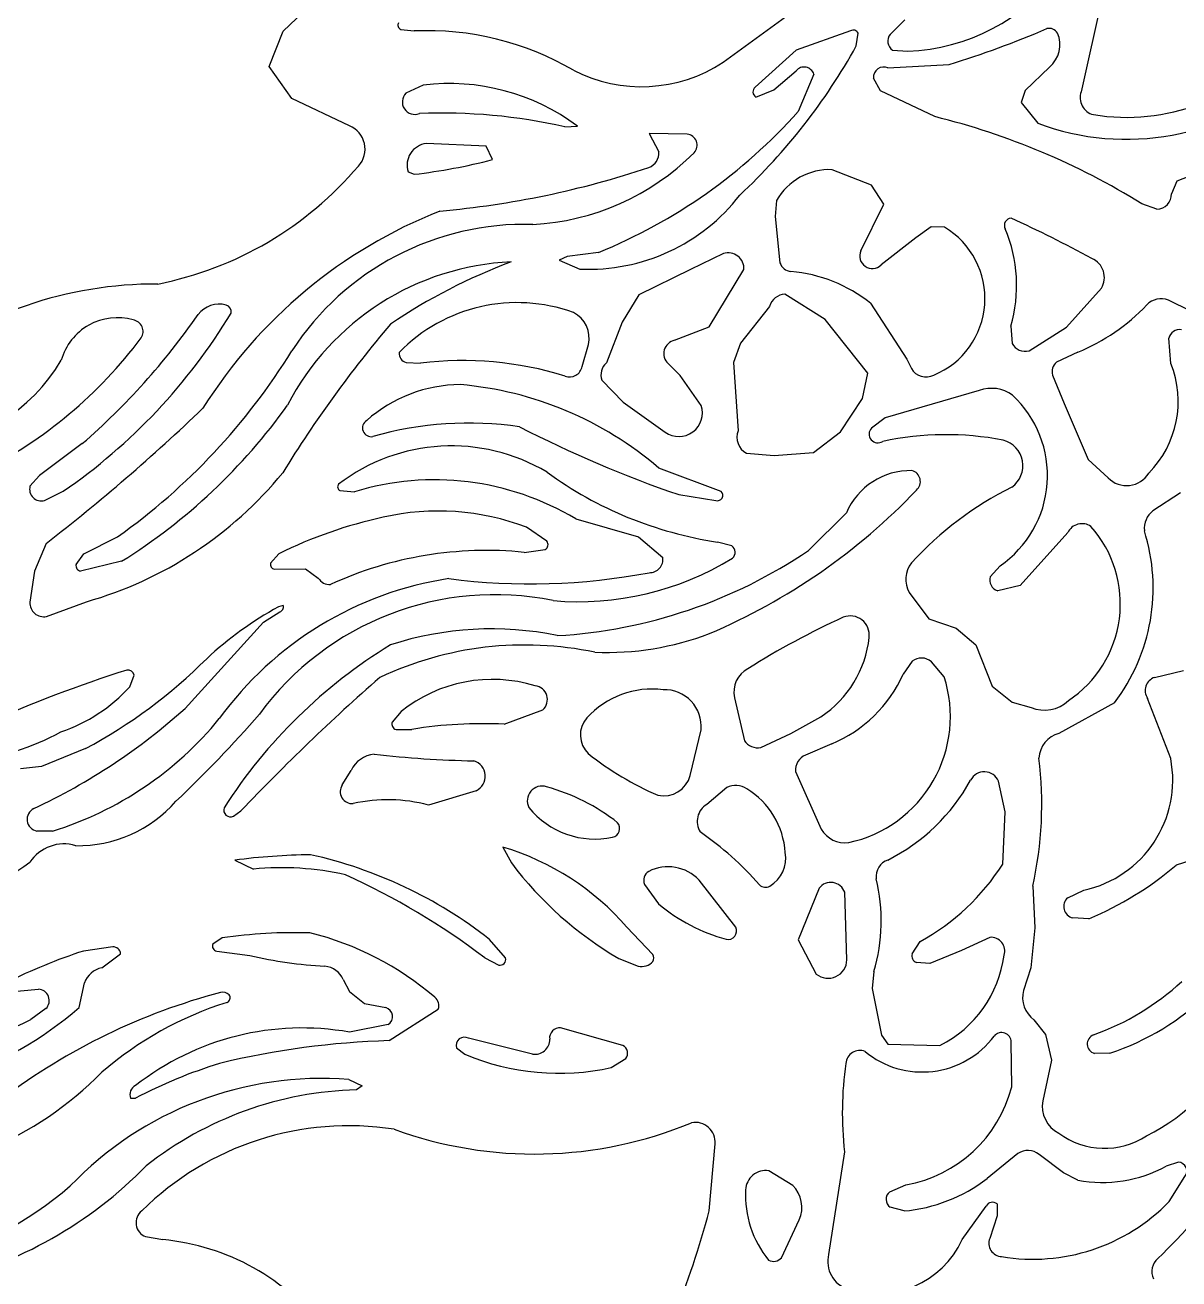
# Model space of a CAD drawing. Header units: millimetres. Extents: x 0.02 to 0.492, y 0.021 to 0.495.
# Drawn here: x 0.2975 to 0.361, y 0.2099 to 0.2789 of the extents above; entities that cross this region are included whole.
import ezdxf

# ---------------------------------------------------------------- set-up
doc = ezdxf.new("R2010")
doc.units = ezdxf.units.MM
doc.header["$MEASUREMENT"] = 0
doc.layers.add('WHITE', color=7, linetype='Continuous')

msp = doc.modelspace()

# ---------------------------------------------------------------- linework, layer by layer
at = {"layer": 'WHITE'}
for p, q in [((0.3567671164468805, 0.2805592688581889), (0.355580767200299, 0.2752158673733199)), ((0.3358843306568799, 0.2768386833750671), (0.3401278700442485, 0.2799185281730117)), ((0.3181545418150166, 0.2786485800691652), (0.3189001164394661, 0.2785615455349001)), ((0.3428980254488774, 0.2785650997468371), (0.3398996140362852, 0.2775066212107039)), ((0.3458761203743276, 0.279169189702929), (0.3450685104542078, 0.2783750212067047)), ((0.3109140903401625, 0.2766127459053583), (0.3116912043060554, 0.2785512315285347)), ((0.3432128863943045, 0.277736331547908), (0.3433196413361439, 0.2784437403707999)), ((0.3398996140362852, 0.2775066212107039), (0.3376501223210038, 0.2754762110464313)), ((0.3452003248112087, 0.2775006487606157), (0.3460478044328564, 0.2774494060303718)), ((0.3121703522890331, 0.2748387507205227), (0.3109140903401625, 0.2766127459053583)), ((0.3449531592814125, 0.2765330516131958), (0.3483210893453823, 0.2767183002599759)), ((0.3538338471875995, 0.2765717641820673), (0.3525029531656304, 0.2752925607348545)), ((0.3386728313187791, 0.2753218472718196), (0.339903940885768, 0.2763719295612824)), ((0.3408788081649698, 0.2761774628706122), (0.3400208011626664, 0.2741343482539486)), ((0.3445382959888297, 0.2752621295660015), (0.3441517784789064, 0.2759624180038418)), ((0.3193867643898494, 0.2755824300414646), (0.3184407649546276, 0.2751368508586079)), ((0.3376866161173483, 0.274926219456607), (0.3386728313187791, 0.2753218472718196)), ((0.34752917456294, 0.2738482639683252), (0.3445382959888297, 0.2752621295660015)), ((0.3525029531656304, 0.2752925607348545), (0.3522742341389297, 0.27462740841634)), ((0.3153387402528039, 0.2733377422688704), (0.3121703522890331, 0.2748387507205227)), ((0.3522742341389297, 0.27462740841634), (0.3531946736038571, 0.2734918443135703)), ((0.3271861530845221, 0.27329291939214), (0.3278728044300935, 0.2733270969198969)), ((0.3228511888323677, 0.2722193498854902), (0.3195640164847661, 0.2723669432678174)), ((0.3339075921174706, 0.2728918550976874), (0.3318109175757022, 0.2729238795838442)), ((0.3318109175757022, 0.2729238795838442), (0.3323497740781579, 0.271908276226511)), ((0.3232089452840988, 0.2714859427563119), (0.3228511888323677, 0.2722193498854902)), ((0.364450584122749, 0.2717249801103276), (0.3608444642980062, 0.2703050590528047)), ((0.3185608304370416, 0.2708163495193622), (0.3188922245741388, 0.2706769163212806)), ((0.3440442905935364, 0.2700835449457197), (0.3418879973067549, 0.2709308186532652)), ((0.3608444642980062, 0.2703050590528047), (0.3605513056273854, 0.2696128490973814)), ((0.3447324168517538, 0.2690301598059195), (0.3440442905935364, 0.2700835449457197)), ((0.3388268322136808, 0.2692288751368366), (0.3387421830814651, 0.2683577370391328)), ((0.3434609281324278, 0.2664662298243443), (0.3447324168517538, 0.2690301598059195)), ((0.3597477593779032, 0.2687542896691665), (0.358915987410684, 0.2690598487300978)), ((0.3387421830814651, 0.2683577370391328), (0.3390139444629661, 0.2658183046321044)), ((0.3473303504946169, 0.2677933741384412), (0.3464788630297091, 0.267179324387114)), ((0.3480584406493493, 0.2677693763619445), (0.3473303504946169, 0.2677933741384412)), ((0.3464788630297091, 0.267179324387114), (0.3445725112482874, 0.2656920098873932)), ((0.327317527153995, 0.2661608390126137), (0.3268712196169002, 0.2659486726101546)), ((0.3290281812276834, 0.2663817030303947), (0.327317527153995, 0.2661608390126137)), ((0.3359047842752815, 0.266324377604043), (0.3340861572926386, 0.2654521705102469)), ((0.3268712196169002, 0.2659486726101546), (0.3280149735582776, 0.2654665199094929)), ((0.3340861572926386, 0.2654521705102469), (0.3312559388778061, 0.2640551623770052)), ((0.3351276094484493, 0.2622873105754067), (0.3370307216115915, 0.2654359860814448)), ((0.3414962799442773, 0.2626916929632147), (0.3392796357272165, 0.2640921118016957)), ((0.3547794124649557, 0.2622653287549397), (0.3566964356460577, 0.2644124517348946)), ((0.3312559388778061, 0.2640551623770052), (0.3303294700831417, 0.2625469500005432)), ((0.3384374854482539, 0.263416277117668), (0.3368360469787795, 0.2613949282554566)), ((0.3439976229598087, 0.2635902156282981), (0.3459843435592228, 0.2605104398856918)), ((0.3303294700831417, 0.2625469500005432), (0.3294639181334253, 0.2603054439468503)), ((0.3332121611319723, 0.2615576935051185), (0.3351276094484493, 0.2622873105754067)), ((0.343853295003479, 0.2597393283159028), (0.3414962799442773, 0.2626916929632147)), ((0.351712678810001, 0.2623257278295495), (0.3517810888433937, 0.2613828748315787)), ((0.3527203954151716, 0.2609802022675082), (0.3547794124649557, 0.2622653287549397)), ((0.3281253974711042, 0.2601041637314543), (0.3284796208444772, 0.2613214291315362)), ((0.3368360469787795, 0.2613949282554566), (0.3364622913584079, 0.2603309659740572)), ((0.3605185937885119, 0.2602826959361836), (0.3603994726385273, 0.2616619691223495)), ((0.3553950786294516, 0.2608977134944422), (0.3542283553871349, 0.2603525971384616)), ((0.3184571813846945, 0.2603239630904747), (0.3192490262494381, 0.260296731049903)), ((0.3335300713783084, 0.2596071655952888), (0.3328578183086541, 0.2602688565173536)), ((0.3364622913584079, 0.2603309659740572), (0.3367225437337401, 0.256580109468389)), ((0.3459843435592228, 0.2605104398856918), (0.3462396732845439, 0.2600015429498894)), ((0.3292216061665987, 0.2593534246917146), (0.3303917753340888, 0.2581497490663461)), ((0.3346862250648966, 0.2579623722450345), (0.3335300713783084, 0.2596071655952888)), ((0.343545803270855, 0.2583584163584023), (0.343853295003479, 0.2597393283159028)), ((0.3540002382317248, 0.2596365924487904), (0.354641426117636, 0.258067427283019)), ((0.349974083889724, 0.2587818722071174), (0.3447974785510231, 0.2572837122163166)), ((0.3303917753340888, 0.2581497490663461), (0.332697152934165, 0.2565010763492799)), ((0.3423428211663836, 0.2565238845226683), (0.343545803270855, 0.2583584163584023)), ((0.354641426117636, 0.258067427283019), (0.3559588298921396, 0.2549894506270121)), ((0.3447974785510231, 0.2572837122163166), (0.3440418364694331, 0.2567260776326857)), ((0.3408551980450824, 0.2553848276983747), (0.3423428211663836, 0.2565238845226683)), ((0.3006403589402405, 0.2558690975174028), (0.2982826784989069, 0.2541110461274174)), ((0.3371754620664327, 0.2553358355959002), (0.3387025688935645, 0.2552098170243123)), ((0.3387025688935645, 0.2552098170243123), (0.3408551980450824, 0.2553848276983747)), ((0.3357804848331158, 0.2532434199183262), (0.3323454617028663, 0.2545279189828168)), ((0.3559588298921396, 0.2549894506270121), (0.3570654457782086, 0.2539838899828934)), ((0.2982826784989069, 0.2541110461274174), (0.297763108891818, 0.2535309587077597)), ((0.2985663210355621, 0.2527459142176939), (0.2995938997272077, 0.2532473294495584)), ((0.3148079157641338, 0.253283267538271), (0.3156133258455151, 0.2532228694678639)), ((0.3334423873504992, 0.2530631730702921), (0.3354856275532668, 0.2527453899635669)), ((0.3610372756830297, 0.2531552175503421), (0.3595295355046225, 0.2521694438378602)), ((0.3277818650381737, 0.2517269071974829), (0.3312295188725982, 0.2507366231559298)), ((0.3426648578337815, 0.2520625258666965), (0.3405777798261239, 0.2499948757918704)), ((0.3261818167935623, 0.2504973999920428), (0.3250779944056691, 0.2512684993731683)), ((0.3548445367748045, 0.2509778021860815), (0.3522230495154252, 0.2480604032193985)), ((0.2986457673687047, 0.2503690330410256), (0.2980096739476369, 0.2488498502068128)), ((0.3007294847084611, 0.2498042895319169), (0.3025819006359903, 0.2507460783871193)), ((0.3312295188725982, 0.2507366231559298), (0.3325746055574458, 0.2496100733345321)), ((0.3363608877871088, 0.2502427024697765), (0.3355716655202547, 0.2504586276294313)), ((0.3002966324808172, 0.2492202697155203), (0.3007294847084611, 0.2498042895319169)), ((0.3114416535628371, 0.2498119621687692), (0.3109834902777886, 0.2492911880269867)), ((0.3249527894905591, 0.249889820416169), (0.3261010737686408, 0.2500437959475535)), ((0.3028036354044726, 0.2494024766341514), (0.3005483543893533, 0.2488585088329053)), ((0.311209221495215, 0.2489593934102932), (0.312915983532862, 0.2489848559453013)), ((0.312915983532862, 0.2489848559453013), (0.3136218588557471, 0.2484712500560858)), ((0.3505766535303445, 0.2485477914376677), (0.3511170694527438, 0.2491513325852851)), ((0.2980096739476369, 0.2488498502068128), (0.2977606547695387, 0.2471497871604786)), ((0.3461257258301116, 0.2476853586856449), (0.347202781290266, 0.2462393870340073)), ((0.3522230495154252, 0.2480604032193985), (0.3509878143904931, 0.2477792529274005)), ((0.2986723439425355, 0.2463617046149217), (0.3008675006758399, 0.247173783292056)), ((0.3116935541583398, 0.2469712310020013), (0.3114243793036179, 0.2468865463375147)), ((0.3106105168218614, 0.2460577250557666), (0.3115003660257658, 0.2466147550629567)), ((0.347202781290266, 0.2462393870340073), (0.3486982637994487, 0.2457188516704361)), ((0.3062981653448136, 0.241310030705408), (0.3106105168218614, 0.2460577250557666)), ((0.3486982637994487, 0.2457188516704361), (0.3497827815172768, 0.244798025237433)), ((0.3497827815172768, 0.244798025237433), (0.3506862708396507, 0.2425299324165026)), ((0.3462816205884784, 0.2439049239519691), (0.3457876503854613, 0.2432001509309202)), ((0.3480399119927734, 0.243050904434435), (0.3473457923126169, 0.2438774915007396)), ((0.3596136546254507, 0.2430165012039864), (0.3612015580869397, 0.2433935104071781)), ((0.3032535493096433, 0.2424967627872097), (0.3034874041958865, 0.2431382921170455)), ((0.3506862708396507, 0.2425299324165026), (0.3517935309878131, 0.2416578171922968)), ((0.3365125048301353, 0.2418986437346246), (0.3370667104120944, 0.2395325927891548)), ((0.3517935309878131, 0.2416578171922968), (0.3528286879003588, 0.2413582388256217)), ((0.3574090357604242, 0.241607846554228), (0.3543597819326273, 0.2399277421337316)), ((0.3605037455308446, 0.2385462037498975), (0.3592336905868881, 0.241861592293021)), ((0.3181704086668523, 0.2411383886547768), (0.3176773538029248, 0.2405535567049031)), ((0.3238523159664077, 0.2404384914320455), (0.3259729347023954, 0.2412295245532255)), ((0.3396188555134603, 0.2399276960710481), (0.3412686220484218, 0.2408528701859577)), ((0.3178981540180451, 0.2401509384131137), (0.3187721517635299, 0.2401564934824685)), ((0.3340809655541395, 0.2376204333861146), (0.3346763039774607, 0.240136772832517)), ((0.3379538592875496, 0.2391675553228336), (0.3396188555134603, 0.2399276960710481)), ((0.3418607662790729, 0.239361026629188), (0.3404264654272744, 0.2387437881073028)), ((0.3008255505474707, 0.2390989447384793), (0.2984047056748292, 0.2381213342360687)), ((0.2984047056748292, 0.2381213342360687), (0.2972391179314647, 0.2379826864358034)), ((0.3149377516828834, 0.2370983555411397), (0.3154197443788848, 0.2378926642209775)), ((0.3398679613728825, 0.2378344754644766), (0.3412871363589057, 0.2346692860357267)), ((0.3513930232956565, 0.2356206341912173), (0.3510332373245764, 0.2373020514580161)), ((0.3223070841582947, 0.2367845159987046), (0.3196786260522123, 0.2359946972552495)), ((0.3360899023273331, 0.2369536544952486), (0.3349905590239756, 0.2360293231843036)), ((0.3089584168512743, 0.2353790534244973), (0.3093679449079144, 0.2356703260254553)), ((0.3512666125686783, 0.2327440703215165), (0.3513930232956565, 0.2356206341912173)), ((0.2990044342787608, 0.2345629617902975), (0.2981488006389252, 0.2345605196335603)), ((0.3237774189638772, 0.2336819912733051), (0.3242409771907661, 0.2328163648555138)), ((0.3090254371545419, 0.2329618729800231), (0.3100485079844803, 0.2324680647379833)), ((0.361658204727074, 0.2329569521193322), (0.3608073988813635, 0.2326898385457113)), ((0.33657930549725, 0.2292730048678593), (0.3345661460650899, 0.2318654323306574)), ((0.3315605349386732, 0.2316329630306688), (0.3323363768201757, 0.2305562550433808)), ((0.3411616586591744, 0.2314176072998227), (0.340011115992543, 0.2285786663452719)), ((0.3426957980870205, 0.2274734709014303), (0.3425745999559379, 0.2311953016088011)), ((0.3529180803577525, 0.2315417028341192), (0.3530284996271904, 0.229236709131429)), ((0.3548439479144046, 0.2308920901724895), (0.3557217420492695, 0.2313158165542154)), ((0.3560077833852227, 0.2297437358312918), (0.3551133885851666, 0.2297908258007313)), ((0.3320240641970629, 0.2277781364091332), (0.3305963112597121, 0.2292803189212829)), ((0.3530284996271904, 0.229236709131429), (0.3528049711472506, 0.2270454594837038)), ((0.3083358426989238, 0.2286930645540882), (0.3078148529326132, 0.2283431372347161)), ((0.3239142679820284, 0.2275842895581053), (0.3230370844047289, 0.2286086067585268)), ((0.340011115992543, 0.2285786663452719), (0.3410081326342194, 0.2266964939910172)), ((0.3462767930148011, 0.2278205452010547), (0.3467314218288273, 0.2284884699117389)), ((0.3505543913624964, 0.2287178276083144), (0.3490034030587543, 0.2280016028142386)), ((0.3023186793130907, 0.2281940448156745), (0.3007125103391156, 0.2279651943548125)), ((0.3017203935183106, 0.2270426747250258), (0.302747278937653, 0.2278149079379694)), ((0.3080321695705401, 0.2279607535140199), (0.3098618567949994, 0.2277189912818727)), ((0.3227776938664115, 0.2275917768024645), (0.3235436282649895, 0.2271973104969464)), ((0.330145286586278, 0.2275589987238505), (0.3312174910753856, 0.2271279477181803)), ((0.3490034030587543, 0.2280016028142386), (0.3472641007682384, 0.2272896508901551)), ((0.3472641007682384, 0.2272896508901551), (0.3465162350721454, 0.227334433063153)), ((0.3528049711472506, 0.2270454594837038), (0.3524082442458659, 0.2257962039122609)), ((0.300465966874029, 0.2248609065740785), (0.3007569826210346, 0.2262143330337909)), ((0.3149894164870409, 0.2264020322534187), (0.3153350184766129, 0.2257362903349047)), ((0.3441823934293839, 0.226835955900077), (0.3440857365423083, 0.225912754798459)), ((0.2964471597661148, 0.225698778843848), (0.2982255187953283, 0.2258681574819965)), ((0.3153350184766129, 0.2257362903349047), (0.3161683760799025, 0.2250899590691907)), ((0.3440857365423083, 0.225912754798459), (0.3445941934807746, 0.2233437044794257)), ((0.2986395482365188, 0.2247984031578654), (0.297818800865885, 0.2242081062278592)), ((0.3161683760799025, 0.2250899590691907), (0.3173308157760122, 0.2248560616294711)), ((0.3175219835306972, 0.2230375110434356), (0.320220626107716, 0.2247645903184649)), ((0.35298451171378, 0.2241862493772615), (0.3536094014417909, 0.2233774597697963)), ((0.3174638267285738, 0.2239249801504581), (0.3153337459135381, 0.2235059016730452)), ((0.3303749360243246, 0.2227708519530442), (0.3269507485879561, 0.2237359109680674)), ((0.3254042006796172, 0.2222970875522753), (0.3218834739081003, 0.2231673344912543)), ((0.3445941934807746, 0.2233437044794257), (0.3449407825255325, 0.2228469137447558)), ((0.3449407825255325, 0.2228469137447558), (0.347814156339972, 0.2227757135309519)), ((0.3517614305460225, 0.2204912347318029), (0.3517321561871144, 0.2229634225937237)), ((0.3536094014417909, 0.2233774597697963), (0.3539453414197686, 0.2219677618123614)), ((0.3212270670494667, 0.2226398319755289), (0.3216875990239007, 0.22228599709775)), ((0.3297336385580632, 0.2215560755867103), (0.3305284420908215, 0.222052018893057)), ((0.3571596619902502, 0.2223527303077111), (0.3563127976553543, 0.2223346785077532)), ((0.3539453414197686, 0.2219677618123614), (0.353463603852302, 0.219733111115337)), ((0.3153005321137137, 0.2209045062900054), (0.3160379906650554, 0.2205616949543676)), ((0.3160379906650554, 0.2205616949543676), (0.315731224464054, 0.2203315628637827)), ((0.3032952724911292, 0.2198744737874902), (0.3035654761297852, 0.2198686446064167)), ((0.3351183977058788, 0.2136814069641427), (0.3354472954141094, 0.2173617198411982)), ((0.3425601632360279, 0.2169198999142841), (0.3416920749327911, 0.2112827569752721)), ((0.3521005602162403, 0.2168347279125238), (0.3504051675218618, 0.2154565338445577)), ((0.3546030859580807, 0.2157772418727827), (0.353262864193654, 0.2167858801580145)), ((0.3397170186786363, 0.2150793783126806), (0.3383942838760398, 0.2158814242662206)), ((0.3609291751204376, 0.216356387077747), (0.3602545972621388, 0.2161453819394264)), ((0.3553890853275959, 0.2153648748971207), (0.3546030859580807, 0.2157772418727827)), ((0.3604117258252533, 0.2141902044439041), (0.3612849605216994, 0.2155608207497695)), ((0.3450503441291621, 0.2147224425766092), (0.3459423038721244, 0.2151131263355415)), ((0.3458357752537627, 0.2136729645970642), (0.3450732294845917, 0.2138798425449582)), ((0.3490358257987977, 0.2120958151005185), (0.3503539497639094, 0.2139411035386925)), ((0.350954946013065, 0.2140589402642792), (0.3509632386278125, 0.2134020180070512)), ((0.3391026122046722, 0.2111005262386541), (0.3400723569722529, 0.2131798933662876)), ((0.3509632386278125, 0.2134020180070512), (0.3505499878348098, 0.2121678395252394)), ((0.3041247247724942, 0.2122601657215606), (0.3050624388134251, 0.212096280720614))]:
    msp.add_line(p, q, dxfattribs=at)
for centre, radius, start, end in [((0.33048910937916, 0.2590460698638147), 0.0270889750028367, 100.0202371146027, 133.9421679059419), ((0.3455926988134689, 0.2885022998786009), 0.0110622594231476, 272.357835905942, 322.5761707904009), ((0.3182445293422684, 0.2788796779811833), 0.000248, 148.3685259059498, 248.7244919059442), ((0.3195956262826236, 0.2625494536651554), 0.0160271900215564, 59.82489933435252, 92.48716690594185), ((0.3430530413169455, 0.2783105922211191), 0.000298, 26.53893590593636, 121.3448279059501), ((0.3332698113447091, 0.32599535532653), 0.0515244517242614, 286.9848679059418, 293.3443068566381), ((0.3538207799010731, 0.2781719216014669), 0.0005338815426974, 30.37669634556869, 104.5489752886199), ((0.345555709452, 0.2780013460315187), 0.000614, 142.5122719059417, 234.6336499059452), ((0.3528086255227493, 0.2778057119474059), 0.0016042775787445, 309.7213919059431, 23.36299599381821), ((0.3580944331833812, 0.2850148287713735), 0.0112055677234139, 260.5277928213017, 321.0698118036246), ((0.3139235128542173, 0.2939991456900592), 0.0335014406584689, 313.0953839165364, 330.9589409059417), ((0.3313968083370943, 0.2836651637162733), 0.0081693751547746, 242.7132116781634, 303.3197129059421), ((0.340339645197735, 0.2760153755646237), 0.000563, 16.73223190594162, 140.7051859059445), ((0.344725186550178, 0.276005175269898), 0.000575, 66.64204490593936, 184.2644769059388), ((0.358054255477288, 0.2863381529268686), 0.0137347435714206, 249.2790589059419, 311.9125632458379), ((0.3189256522604078, 0.2746544212121745), 0.0006839985841101, 135.1455709059423, 291.7484653977045), ((0.3208220409738505, 0.2638901941078453), 0.01178, 53.23482490594197, 96.99831290594197), ((0.3378653325659334, 0.275214284433661), 0.000339, 129.4080059059446, 238.1844009059474), ((0.3564676064864953, 0.2748837651751751), 0.0009469824652832, 159.4701579059409, 256.736607625528), ((0.3204106900897977, 0.2430923623721028), 0.0309512607677522, 77.35512690594179, 92.28048151086747), ((0.3178192381332356, 0.2939447148343582), 0.029755, 292.129909905942, 318.2575939059419), ((0.3380472527489334, 0.235367248094091), 0.039632, 58.2264939059419, 76.15777190594187), ((0.3148222355398167, 0.2720645790397589), 0.001373943858569, 317.3978072673202, 67.91828590594213), ((0.3196939714204116, 0.2711830544577084), 0.001191, 96.26425190594179, 197.9325199059429), ((0.3338384115413168, 0.2722804649915209), 0.0006152916495738, 317.3400445605606, 83.54427390593769), ((0.3247120510428989, 0.2814616758490288), 0.0135601932952068, 273.0089213934155, 314.9422714135828), ((0.3315262230567088, 0.2718344183568626), 0.0008268562570597, 289.765371303588, 5.124701905942492), ((0.3010089098638351, 0.2837199532039649), 0.0194464003993252, 281.214855384897, 319.6703649476865), ((0.3150198495704021, 0.3032596119714326), 0.032812, 276.7776739059419, 284.4524379059418), ((0.3159242756214735, 0.3184404269014248), 0.0499748121499665, 275.0311178093547, 288.5294096623934), ((0.3417245648432949, 0.2676208510054041), 0.003314, 87.17326790594181, 150.9730129059416), ((0.3597135752756268, 0.2695915921516371), 0.000838, 272.3378859059476, 1.453536905941632), ((0.3284869090073286, 0.2759900739826022), 0.010534130880036, 267.4322549059418, 322.2150219344339), ((0.3303272915862744, 0.2433667954042958), 0.0272040641750178, 111.6133706951344, 147.9214949413573), ((0.3517468006227159, 0.2678739457458447), 0.0003885998783613, 93.3493171417008, 208.5859117872292), ((0.3244699999593244, 0.208018817532885), 0.0661211964678061, 61.36023410169427, 65.65789748818032), ((0.3249759864115463, 0.2526580282787681), 0.0152687183803831, 88.3191711608287, 146.9778832270819), ((0.3457302696843437, 0.2638488728720663), 0.0045596850391713, 292.5291312703895, 59.29625790594196), ((0.3439775441323198, 0.2645726575441668), 0.0080548744015222, 343.802285905942, 22.75342686283334), ((0.3361593521816766, 0.2654893182163145), 0.000873, 356.4975829059412, 106.9538459059417), ((0.344091983662719, 0.266187179797129), 0.00069, 156.1451929059393, 314.1402249059416), ((0.3248803755943758, 0.251305338781754), 0.0145691823931795, 92.56525711808813, 152.6844843532583), ((0.3353403295902713, 0.2361623191094908), 0.0317084340631622, 110.5144740027718, 124.0271666284213), ((0.3396865983489934, 0.2660389123442949), 0.0007079060764434, 198.1577399059398, 264.4191057117628), ((0.3557164196376783, 0.2649986619265071), 0.0011419604920619, 329.113659905942, 67.03579426546166), ((0.338884791210822, 0.2571223608986573), 0.0082446463415469, 51.67366990594191, 84.89957785261821), ((0.3046814108018993, 0.2427245615444071), 0.0219205989138171, 89.71351767470662, 128.2801765606031), ((0.3393621843520579, 0.2631266343423334), 0.000969, 94.88692190594178, 162.6079159059412), ((0.30817262777979, 0.2620895298775652), 0.0014520031326971, 74.80591873138889, 143.1237537796528), ((0.3084541131616619, 0.2631272657627219), 0.0003767685733539, 348.0681961802012, 74.75512535000829), ((0.3245626447891182, 0.2545483776186142), 0.009072527403145, 70.04056305048854, 135.7395749305877), ((0.3513851191913872, 0.270797563935838), 0.0106811428909516, 292.0505329059419, 316.8945033960277), ((0.3599797605382613, 0.2627107340262012), 0.0011202928372345, 69.12854922828627, 135.3051155236999), ((0.3506628067293112, 0.2425363629684552), 0.0233396571149399, 47.51484439174224, 65.39937269610152), ((0.3025636988031699, 0.2595962954006771), 0.0031941811958136, 74.18438322561929, 164.4456919791249), ((0.2815443370583485, 0.2794870002645576), 0.0318481873427139, 304.5230349059419, 328.9273509055121), ((0.2752472782835806, 0.2850879472906259), 0.0387111059943502, 310.9927639059419, 325.1384529860338), ((0.3269208883989607, 0.2616618101511274), 0.001595464219343, 347.681670905943, 62.41884702013255), ((0.3033542631587107, 0.2620421289692589), 0.0006325057135069, 325.1005050839703, 82.7350044999512), ((0.3677303861110408, 0.2198354176664618), 0.065792491401758, 139.6405248688061, 148.4452595853032), ((0.36097749632839, 0.2615487895572438), 0.000589, 78.43543290594046, 168.9213989059412), ((0.2839930341039758, 0.2765105137100757), 0.0248022278144196, 296.639459398911, 323.2774346983108), ((0.3333859137074904, 0.260816794697925), 0.000761, 103.1982649059434, 226.0564529059399), ((0.3524865770524682, 0.2617316661543735), 0.000787, 206.3076579059424, 287.2835559059416), ((0.2822257005655697, 0.2794391606469777), 0.0351805038462781, 305.3536529059418, 328.3499615937977), ((0.3186092022050948, 0.2608474015761315), 0.0005450671317387, 176.5415032514738, 253.8052609059434), ((0.2907530304504253, 0.2657006291767203), 0.0101888650437262, 275.3885739059419, 328.9989803555755), ((0.3215626716604924, 0.2414767973062234), 0.0189616154692732, 72.72119477963884, 97.00854190594183), ((0.3274450059201114, 0.2602272137742839), 0.0006914289375654, 248.7745888079117, 349.7487599059423), ((0.3300398268911823, 0.2596520144535316), 0.000871, 131.3917679059439, 200.0483249059421), ((0.3470521923413465, 0.2604772432441732), 0.0009415295999856, 210.3474179059417, 296.842300064655), ((0.3546927882380639, 0.259810288990839), 0.000714, 130.576758905939, 194.0797649059406), ((0.3552880108321094, 0.2581989317906447), 0.0056303704210329, 315.4012282358436, 21.72139090594169), ((0.3214711885582939, 0.2512987707423102), 0.007812972214637, 90.2256205380554, 131.6115660521731), ((0.3197734327921947, 0.2398820747810729), 0.0193017269515584, 49.35712690594198, 85.04548930243115), ((0.3506595294588128, 0.2569923444720713), 0.0019163102939458, 53.40710630862096, 110.9584159059416), ((0.2858067545499959, 0.2766244958216902), 0.0320925581315671, 301.9798259059419, 324.5060106409884), ((0.3334515924420463, 0.2575585365277016), 0.001299, 234.4942369059404, 18.11239190594282), ((0.3477059750144473, 0.2541151830271698), 0.0060229043223661, 304.496350905942, 47.15193836278342), ((0.2302318789288509, 0.3384028097422595), 0.1114917305083362, 307.8519319059419, 313.7121962782437), ((0.3165311423916015, 0.2567301996052333), 0.0004794042345417, 121.2036109764295, 281.2614548837006), ((0.3219167739821286, 0.2375692737179433), 0.0194254880056526, 81.77750505082199, 105.8086866856605), ((0.3546819091453374, 0.3149655866050459), 0.0654448323972265, 242.7288564244839, 251.0622399059417), ((0.3376305068972089, 0.256206041434759), 0.000982, 157.6090289059427, 242.394197905942), ((0.3444023958983247, 0.2563988837490966), 0.0004868869881406, 137.777459905944, 303.0059048910332), ((0.3481447281655115, 0.2398671818294529), 0.0164940614714215, 79.01303311694654, 102.169822492154), ((0.3509198197818886, 0.2546523884838959), 0.0014539839449038, 305.7133831888092, 75.32115747878854), ((0.3209551021089928, 0.2455030850473914), 0.0102413822673596, 59.19001132402297, 127.437760618756), ((0.2949755771311373, 0.2679125037239056), 0.0215594361755366, 285.8599839059419, 320.7285345728363), ((0.3200153800296138, 0.2387913185130892), 0.015088, 59.01953290594188, 106.963271905942), ((0.3387511421021453, 0.2715698906219818), 0.0213493441696794, 233.9945260175375, 261.4352969059418), ((0.3461962415310259, 0.25054272993686), 0.0038445351455684, 88.83149518631946, 156.7144839059421), ((0.3461110995009006, 0.2537843167864325), 0.0006239627424619, 311.2432174575671, 74.80506679269811), ((0.3580790771999762, 0.2549859282085), 0.0014253172505697, 224.6704649059428, 328.7088109623335), ((0.2983836260655797, 0.2533624136483044), 0.000643, 164.803931905943, 286.5067939059462), ((0.3149324095462853, 0.2534956582220454), 0.0002461879451731, 145.56013958818, 239.6231029059401), ((0.3217569463229784, 0.276897670089465), 0.0341974498532994, 293.0364002199831, 316.4016373905413), ((0.335575555031121, 0.2530284483475211), 0.000297, 252.3749789059404, 46.3699439059471), ((0.3601183277371231, 0.2366554486023612), 0.0187752335786205, 116.4055987419165, 137.6299207564614), ((0.3226582088658765, 0.2269428965954734), 0.0254716562685242, 102.3959259623853, 116.1264939059419), ((0.320224479805056, 0.2385518429796176), 0.0136113905906046, 69.10984790594193, 102.8802308360916), ((0.3602436137977872, 0.2512096442364207), 0.0011962955670287, 126.648762905941, 186.3203417802289), ((0.355623091244725, 0.2506012332965319), 0.0008648417145407, 54.97123811863995, 154.1880139059424), ((0.3513410459788843, 0.2470607665494829), 0.0063941132664739, 303.6484682905899, 41.64117520565134), ((0.3490892255399599, 0.2479315408178649), 0.0104502799601014, 322.7623789059419, 17.52269073059316), ((0.3259663992459411, 0.250301756744838), 0.000291, 297.5678729059439, 42.24587890594007), ((0.3228697180764183, 0.2293784479971659), 0.0206168762189486, 84.20109990594199, 114.5727013700668), ((0.3251843140350255, 0.2726896260568465), 0.0274228094594874, 273.3028182656311, 304.1483819059418), ((0.3318298040489112, 0.2495195748339057), 0.0007502794584227, 269.2273002477255, 6.927869905942676), ((0.3361300162253405, 0.2498917930987726), 0.0004200465030109, 310.1303922936942, 56.65813790594114), ((0.3005943946311352, 0.2491590022540258), 0.000304, 168.3731059059442, 261.2891409059407), ((0.3112694697730055, 0.2492430660121131), 0.00029, 170.4482719059417, 258.009313905936), ((0.3279461395222733, 0.2633058368287772), 0.0161287385394212, 264.9666604873906, 301.6140871930505), ((0.3474066835481607, 0.2484056583653903), 0.0014695864398092, 142.1006032320755, 209.3496309059421), ((0.3237019985367783, 0.2294841888339136), 0.0191820665308261, 98.70841026783279, 144.0346671326269), ((0.3142357112676002, 0.2488434792171108), 0.0007178922842985, 211.2318759059413, 274.8366752354356), ((0.3252918335460955, 0.2831733505978762), 0.0350178123015489, 262.6264420891496, 280.7436527328076), ((0.3511623499424333, 0.2483668806506309), 0.000613, 162.8350489059388, 253.4576739059386), ((0.3233338496388461, 0.2315068888012391), 0.0160539974541223, 78.51246911765358, 143.7679050588312), ((0.2985236746271933, 0.2471110999943281), 0.000764, 177.0974349059419, 281.2209689059416), ((0.3208546380511256, 0.2296800756111238), 0.0196212235832298, 118.7255909059419, 132.9452985181179), ((0.3114246187433683, 0.2468863914913115), 0.000282, 285.581414905942, 17.50862290594541), ((0.3611244490075426, 0.2055401295360448), 0.0448369315241697, 114.5480468294473, 122.1705986285224), ((0.3428719079906382, 0.2453363967140136), 0.0010568553743453, 353.4855703154064, 110.7966382560595), ((0.3231454495528331, 0.2277517044625111), 0.0179296514902394, 78.35588671715234, 108.0304838325676), ((0.332481023647646, 0.2204113375970113), 0.0285730408053513, 121.3962020118519, 147.3001083358961), ((0.3249822732530541, 0.2260795451287652), 0.0187155708564766, 78.11590893333609, 115.2377899608236), ((0.3294645517895505, 0.260300605780176), 0.0159190328689155, 267.738631069537, 290.8825666080068), ((0.3379464076610004, 0.245861446710287), 0.0060102368702117, 303.556519905942, 353.8397726246401), ((0.3467965623541132, 0.2432261463904624), 0.000852, 49.86160290594211, 127.1850849059408), ((0.3270902349717953, 0.1685970926915642), 0.0785794298952776, 107.7880847487525, 113.8379379059419), ((0.2871793560150883, 0.2644442796237744), 0.028785493319785, 298.2984889059418, 314.8676511509851), ((0.3031447719105388, 0.2430770854774804), 0.0003480562248968, 10.12828590594665, 99.98340886473994), ((0.3379223953844672, 0.2422137134539482), 0.0014446661563243, 117.676237675291, 192.5969749059427), ((0.3939246321971436, 0.1553417150999795), 0.1166298379427193, 131.2649213122787, 136.4688869059422), ((0.3231958449173868, 0.234860685602871), 0.0080414280520374, 72.93788726644598, 128.6780229059418), ((0.3390204031119624, 0.2461942057633043), 0.0074, 292.5713019059418, 336.133810905942), ((0.3412990231802541, 0.2408590502767084), 0.0070882865793852, 282.174467539744, 18.01235090594194), ((0.3598695010391769, 0.2422923695774271), 0.000768, 109.4590679059441, 214.1186099059425), ((0.2964987312096702, 0.2486903252037208), 0.0091644848720996, 288.8940718457753, 317.4819679059418), ((0.3254610423337349, 0.2417928669147585), 0.0007611756784018, 312.2604859059412, 82.8892769000744), ((0.3319919677130876, 0.2374857961627665), 0.0048881664761293, 82.9170596381946, 137.5379215637285), ((0.3326664359534131, 0.2403197543022033), 0.0020181802923271, 354.798044905942, 92.03677262941656), ((0.3535639241160792, 0.2431308374649277), 0.0019190305440447, 247.4723659059419, 313.4629934696093), ((0.2835494600929641, 0.2666341914109581), 0.034041396946601, 295.0735473164283, 311.9333679059419), ((0.2933388846368308, 0.2528547602384291), 0.0191491081570981, 287.2094099059419, 320.7913901261097), ((0.2581026036099012, 0.2864705953311238), 0.0692916414557958, 313.4890436521793, 318.9830569913762), ((0.3294665161797674, 0.2398502790844104), 0.0014293552084877, 139.1174305892173, 225.8982270914802), ((0.2931517876910413, 0.2514619290124034), 0.0130690508150136, 275.1368704662283, 298.8926923336238), ((0.3179831974446669, 0.2404594309018204), 0.00032, 162.8938369059399, 254.5878409059407), ((0.3226437290907494, 0.2163107422257067), 0.024158, 87.13238490594196, 99.222026905942), ((0.3377661691609653, 0.239971948520457), 0.0008260000000001, 212.1344389059407, 283.133912905937), ((0.354713256282253, 0.2385153181284464), 0.0014559827219267, 104.0503059059419, 177.7937343764274), ((0.3168627192473084, 0.237193613768955), 0.0016033864179839, 95.9065866270463, 154.1520909059418), ((0.3233808675788799, 0.2982596015555414), 0.0598454495888877, 263.5882083606215, 268.8480352204788), ((0.338966587146479, 0.252002005646432), 0.0168465055141872, 231.4669077043597, 246.6751458756474), ((0.3407573807307594, 0.2379143641735274), 0.000893, 111.7505189059439, 185.1326019059436), ((0.3328284416240429, 0.2360372147659417), 0.0205864812918606, 347.3865669059418, 7.070930290649658), ((0.3219158587581549, 0.2375796511132141), 0.0008861699408356, 296.1982839059414, 72.81252573370486), ((0.3544337598493783, 0.2373642012850971), 0.006184, 282.0213729059417, 11.01925190594175), ((0.3326038287477837, 0.2380354982607574), 0.0015343441578907, 258.4385169776453, 344.3050169059411), ((0.3401112332218508, 0.2425403077571456), 0.0107234373839127, 296.7992317614261, 331.0782304087451), ((0.35025346761257, 0.2369818991552439), 0.0008429343395146, 22.32172390594286, 153.7823341190811), ((0.3154788936478105, 0.2367314070867979), 0.000653823978108, 145.8587979059411, 276.0364754173843), ((0.3259242144670731, 0.2362252303151568), 0.0008108849886492, 72.11486122408559, 207.2128960391902), ((0.3232165016418653, 0.226265720075582), 0.011131090140407, 51.88760180662432, 74.5956515076597), ((0.3365804356142207, 0.2359588490525791), 0.0011091712105484, 56.58238878489298, 116.247661905942), ((0.3349000784591663, 0.2331186388512528), 0.0044082342554142, 3.365810072161344, 58.68391730701759), ((0.3003668406490416, 0.2409973472600969), 0.007241281798566, 269.3237861585967, 318.4996384575275), ((0.3087987161228033, 0.2357261397139039), 0.0003820644120672, 161.4635737196314, 294.7080209059392), ((0.3174324590164638, 0.2274103752311819), 0.00887332243105, 75.33677290594203, 102.263792351453), ((0.3288397058157299, 0.2388020878454533), 0.0046812179943059, 219.0265860178446, 281.9747955311107), ((0.3355463858747181, 0.2350951617217166), 0.0010870147773554, 120.7526809059421, 212.0357622502612), ((0.2982626318594114, 0.2352086096094146), 0.0006580107624957, 115.8655860869514, 260.0381189059393), ((0.3296973234578481, 0.2347097825102238), 0.0005001282004392, 283.1344929860987, 38.87553380014355), ((0.3243266953688347, 0.2196834305506582), 0.0180591825795981, 41.33135524366291, 55.23249152049958), ((0.3425941634083649, 0.2354284187582451), 0.0015114900589869, 210.1483939059422, 277.5923032703519), ((0.2996234114062163, 0.2316257826856116), 0.0022300619156923, 72.83976805339523, 146.8860604869224), ((0.3136508724558472, 0.1977986584883188), 0.0354661289840908, 90.74039241924336, 97.4937699059422), ((0.3078498378870387, 0.2092182590088845), 0.0246300231961147, 51.93062290594188, 77.47180788593718), ((0.3195881301210277, 0.2197095030199132), 0.014587, 41.00459490594184, 73.31000190594163), ((0.3375548948228059, 0.2330643365747767), 0.0017736701022967, 300.5669212657456, 10.16792858752112), ((0.2884300691246154, 0.2461206772688583), 0.0162244428186892, 260.1490646408916, 305.0841784822902), ((0.3116304883140462, 0.2167388754998503), 0.0158085437612745, 77.23640637128379, 95.74327190594185), ((0.3402051128011301, 0.2448008472479205), 0.019962, 216.8960299059418, 239.738402905942), ((0.3328580319832395, 0.2302530641773613), 0.0023489114028373, 43.34833690594174, 116.9804995923996), ((0.345262010599846, 0.2320588543678027), 0.000963099352356, 109.150706645191, 186.8600967168624), ((0.3405930550342624, 0.2395744988263404), 0.0126719999999999, 298.9734279059419, 327.3832259059423), ((0.3489239629345582, 0.2466669507688487), 0.018346, 292.7135019059419, 310.3714149059418), ((0.2984076747404458, 0.1954281526479408), 0.0403533957797036, 52.84919690594189, 65.52949302007997), ((0.3321097033264309, 0.2318488443142379), 0.0005900768142436, 122.5338995327653, 201.4600779059434), ((0.3418093502058132, 0.2309328633876251), 0.000809, 18.92912490594204, 143.1881629059419), ((0.3347826899367288, 0.2296184867809123), 0.0098029028278687, 343.5100209059419, 13.72182958289938), ((0.3382208009947005, 0.2319542359639944), 0.0004792723300378, 225.9195561153241, 299.5108285964228), ((0.3386720521475355, 0.2381381227759536), 0.009880561733421, 230.116682905942, 254.6535045780291), ((0.3552566162131341, 0.2304094620804521), 0.000635, 130.5319019059407, 256.9644649059455), ((0.3123457237001166, 0.2004097995422977), 0.0285661027333253, 88.3596606637018, 98.06937290594209), ((0.309181802182107, 0.2128042678076222), 0.016643218578431, 49.33377238042708, 76.15861477437112), ((0.3361595488865161, 0.229066376739974), 0.0004678576658431, 257.351842725187, 26.20903990594387), ((0.3080769877480898, 0.2282391692660188), 0.000282, 158.3657219059441, 260.8552219059461), ((0.3506279126390915, 0.2279724555653178), 0.0007489892259526, 341.3057388135211, 95.63326290594408), ((0.3092213139833175, 0.2012412449512011), 0.0280458412457599, 107.661276905942, 117.0411608636058), ((0.3023356410301809, 0.2277813932675696), 0.000413, 4.654631905940159, 92.35377290594214), ((0.315347602516684, 0.2514750885905347), 0.0243812543865487, 256.9972099059419, 266.7966325329264), ((0.3236206984243233, 0.2274944791200213), 0.000307, 255.4607679059416, 17.01021190594394), ((0.3317342049828578, 0.2275883234640722), 0.0003464784526812, 326.3646917812695, 33.21859590594703), ((0.3466879192547092, 0.2277210252791343), 0.000423, 166.392361905942, 246.0541689059392), ((0.3449078413475946, 0.2285720400204068), 0.0064841396967735, 296.6294779059421, 352.5597188222631), ((0.3019855999027857, 0.2257598007742288), 0.00131, 101.6801259059412, 159.6978289059419), ((0.3138723521090276, 0.2259209014567917), 0.0012162728592258, 23.30202790594187, 84.67759723056595), ((0.3313898824686163, 0.227952614364743), 0.000842492653032, 258.1927069059414, 318.6854785731118), ((0.3416564294655073, 0.2275097044302899), 0.00104, 231.4379119059415, 358.0034149059427), ((0.3514357600840645, 0.2368144905614299), 0.0142982919151045, 289.7186771381992, 312.6082991212872), ((0.3169946928718286, 0.1924477963623272), 0.0343700165236216, 104.743840124618, 127.0939528315464), ((0.2981962731087006, 0.2252418399189235), 0.000627, 314.989555905942, 87.32653490594228), ((0.30836245743243, 0.2251899144893917), 0.0005093285410901, 45.63112188534757, 103.0335213478143), ((0.3084979152721628, 0.2253934282493867), 0.0002729396941494, 292.1707005759352, 36.03923056047753), ((0.3538567564347791, 0.2254065727551778), 0.0015, 164.9445279059417, 234.4441339059417), ((0.3526691194056538, 0.2359082984365624), 0.01428, 288.328444905942, 314.0941149059417), ((0.2867279534309217, 0.2407484980380573), 0.02100353722327, 289.0365434801885, 310.8499989059418), ((0.3144687041929602, 0.2065190194718435), 0.0195242614388932, 107.4899439010889, 130.7843337701631), ((0.3171894935025049, 0.2243608313648359), 0.000515, 302.1871089059402, 74.07301290594403), ((0.3196385096244061, 0.2249552009410299), 0.0006125291907948, 341.8692699059408, 50.5904907231821), ((0.2721982309659678, 0.2769305523206141), 0.058618, 280.1973399059419, 295.9175199059418), ((0.3127361086083446, 0.2088897082246366), 0.0148452292165071, 79.922430905942, 128.149796810852), ((0.3268865340608589, 0.223197787202826), 0.0005419415948309, 83.19504990594007, 188.6796820280254), ((0.3512041509624875, 0.2229556218939471), 0.0005280628448871, 0.8464209059420966, 140.5410086577945), ((0.3188055736433718, 0.1781251704029052), 0.0449306793337069, 91.63706190594192, 103.6593805645078), ((0.3216565072814885, 0.2227776074708869), 0.000451, 59.78461890594313, 197.7875799059452), ((0.3255308977422443, 0.2231071886147251), 0.0008199487039204, 261.1111409059432, 0.6159124341939816), ((0.330165183600845, 0.222350252475103), 0.00047, 320.6141589059418, 63.49462590594337), ((0.3468378537955856, 0.2262651884697471), 0.0049512555204072, 230.5782488846828, 323.0835730074352), ((0.356449058850893, 0.2228530737497973), 0.0005360044219815, 110.6497763893507, 255.2728329059417), ((0.3545013549935067, 0.2273790866509933), 0.0106479689157549, 296.0260594596391, 336.289989905942), ((0.3268635283551317, 0.2346297396646584), 0.013385, 247.2509139059419, 282.3819339059419), ((0.3433990408613184, 0.2217330657975444), 0.0007662318792789, 67.38473822796968, 175.8939236811671), ((0.3160774828837197, 0.1961923088816502), 0.0267790811336453, 107.1181970257577, 117.8546799059417), ((0.3619277066477044, 0.2190576398154026), 0.0194851653749206, 171.9451228490071, 186.2986649059419), ((0.2879243460932723, 0.2349089922564964), 0.0193734385119537, 292.7254279575864, 315.3850589812036), ((0.3138140909159963, 0.201817785192294), 0.0191445143499669, 85.54689090594184, 136.2888125429925), ((0.3037988017439587, 0.2200746929202595), 0.0005418758248732, 115.4529580230932, 201.6843309059424), ((0.3162251227439735, 0.2008507433487152), 0.0194870794243145, 91.45231190594188, 128.2807044112816), ((0.3446620809769491, 0.2223355396675704), 0.007335, 280.0516679059421, 345.4373199059419), ((0.3551203784842016, 0.2194423890061366), 0.001682088441695, 170.0473639059416, 242.5749501889225), ((0.315301928483236, 0.2021488324567191), 0.0162073548697365, 81.14772741021798, 134.6562388678799), ((0.3255058962970872, 0.2393275690859229), 0.0225249941268399, 249.984139441319, 292.5736785718802), ((0.3343493809366313, 0.2174449533462652), 0.0011010649464141, 355.6646679059428, 100.295561930854), ((0.3568587014129098, 0.2213372603885028), 0.004218235846689, 233.4328943179175, 303.2814840565819), ((0.3526486989333212, 0.2160247723910062), 0.000978, 51.09869090594069, 124.0882409059402), ((0.2874334372678801, 0.2325285917115407), 0.0234064118072835, 283.4169459059419, 315.5856973915708), ((0.3382308662524166, 0.2147855496069169), 0.0011079921428488, 81.5185109059432, 177.4496457668385), ((0.3567455572608437, 0.2224644500882368), 0.007228, 259.1832159059419, 299.0438399059416), ((0.3609005009031023, 0.2158662250746703), 0.000491, 321.5373209059397, 86.65204290594014), ((0.3450459556996656, 0.2224414651001129), 0.008804, 275.1470069059419, 307.4973439059419), ((0.3412810243282933, 0.2307136268862266), 0.0269986982453822, 313.3077159997608, 325.8543212295476), ((0.2859437304573538, 0.2314778748611025), 0.0216071749433423, 286.0026629059419, 310.497736229239), ((0.3427467870843696, 0.2145287335521095), 0.0056311422444986, 176.8837644453539, 219.3230769787282), ((0.3385078861506018, 0.2138702056493902), 0.00171, 336.1908509059415, 45.00095090594115), ((0.3453747214988627, 0.2143096419927601), 0.000525, 128.1601489059431, 234.9514389059452), ((0.3507012267763741, 0.2137614380812066), 0.000391, 49.54140990594731, 152.644993905947), ((0.3529418095716764, 0.2214050141178735), 0.0103852360332857, 260.3686433714008, 315.9952559059418), ((0.3044217263910158, 0.2130299889346012), 0.0008251289237086, 128.2792721018393, 248.9031379059421), ((0.2905709521732744, 0.225325336398655), 0.0460440658082695, 329.9759134113477, 345.3516049059419), ((0.3039098302677202, 0.1995428279087214), 0.0126062557470506, 36.78278689114586, 84.75403590594198), ((0.3443569118865932, 0.2142661508725048), 0.0051577701345624, 251.8039226192234, 335.1155549059417), ((0.3512331211672748, 0.2118995301008467), 0.0007339353494299, 158.5569419059413, 267.7473461228299), ((0.3386544660053779, 0.2114983807172973), 0.0005992688896634, 243.8782293752691, 318.4020259059412), ((0.3432630417987953, 0.2108987443114625), 0.0016172206466804, 166.2637819059415, 251.365658563146), ((0.3604291686259295, 0.2103353359352148), 0.0009652166391449, 130.6905549462323, 204.446248212176)]:
    msp.add_arc(centre, radius, start, end, dxfattribs=at)

doc.saveas('drawing.dxf')
